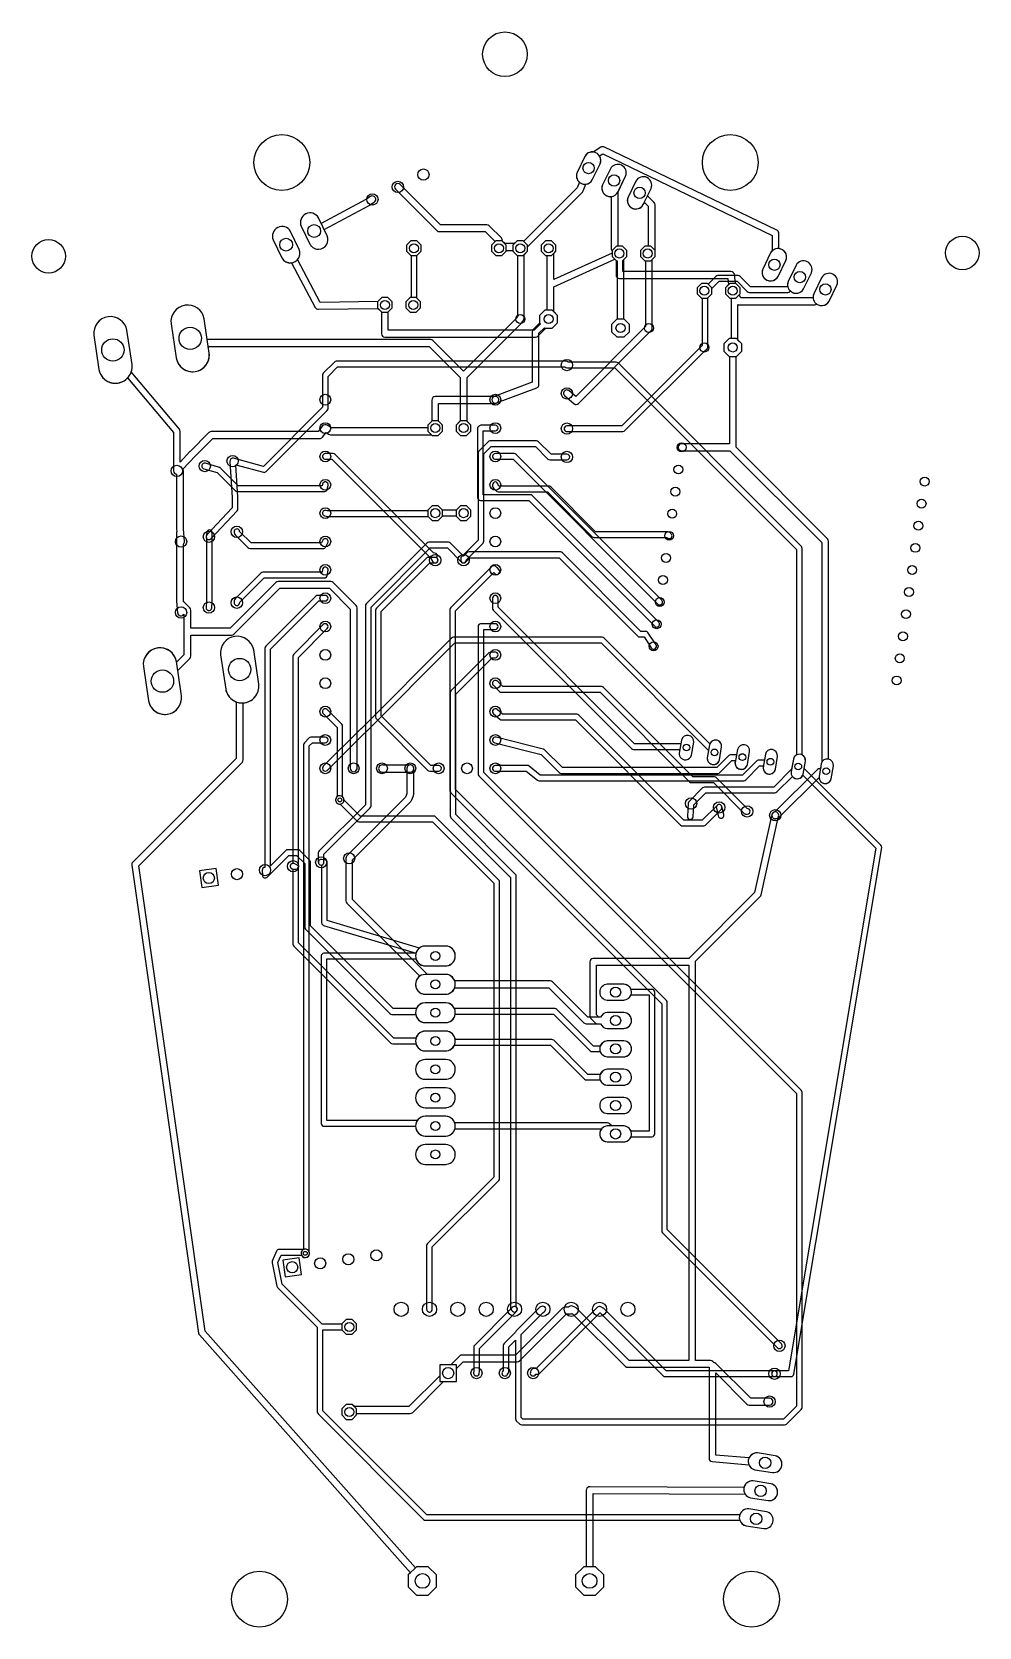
# Model space of a CAD drawing. Header units: millimetres. Extents: x -42 to 42, y 11 to 154.
import ezdxf

# ---------------------------------------------------------------- set-up
doc = ezdxf.new("R2010")
doc.units = ezdxf.units.MM

msp = doc.modelspace()

# ---------------------------------------------------------------- linework, layer by layer
at = {"layer": '16_copper'}
for points in [[(7.13, 140.35, 0.250488), (7.73, 140.75), (8.43, 142.19, 0.952079), (7.06, 142.85), (6.36, 141.41), (6.34, 141.34), (6.32, 141.27), (6.31, 141.2), (6.3, 141.12), (6.3, 141.05), (6.31, 140.97), (6.33, 140.9), (6.36, 140.83), (6.39, 140.76), (6.43, 140.7), (6.47, 140.64), (6.52, 140.58), (6.57, 140.53), (6.63, 140.48), (6.7, 140.45), (6.77, 140.41), (6.84, 140.39), (6.91, 140.37), (6.98, 140.36), (7.06, 140.35)], [(9.42, 139.24, 0.250488), (10.02, 139.64), (10.72, 141.08, 0.952079), (9.35, 141.74), (8.65, 140.3), (8.62, 140.23), (8.6, 140.16), (8.59, 140.09), (8.59, 140.01), (8.59, 139.94), (8.6, 139.86), (8.62, 139.79), (8.64, 139.72), (8.67, 139.65), (8.71, 139.59), (8.75, 139.53), (8.8, 139.47), (8.86, 139.42), (8.92, 139.37), (8.98, 139.34), (9.05, 139.3), (9.12, 139.28), (9.19, 139.26), (9.27, 139.25), (9.34, 139.24)], [(11.7, 138.14, 0.250488), (12.3, 138.53), (13, 139.97, 0.952079), (11.63, 140.63), (10.93, 139.19), (10.91, 139.12), (10.89, 139.05), (10.88, 138.98), (10.87, 138.9), (10.87, 138.83), (10.88, 138.75), (10.9, 138.68), (10.93, 138.61), (10.96, 138.54), (11, 138.48), (11.04, 138.42), (11.09, 138.36), (11.14, 138.31), (11.2, 138.27), (11.27, 138.23), (11.33, 138.19), (11.41, 138.17), (11.48, 138.15), (11.55, 138.14), (11.63, 138.13)], [(-16.77, 134.53, 0.520567), (-16.04, 135.73), (-16.82, 137.34, 0.957292), (-18.36, 136.59), (-17.58, 134.98), (-17.54, 134.92), (-17.5, 134.85), (-17.45, 134.8), (-17.39, 134.75), (-17.33, 134.7), (-17.27, 134.66), (-17.21, 134.62), (-17.14, 134.59), (-17.07, 134.57), (-17, 134.55), (-16.92, 134.54), (-16.85, 134.53)], [(-19.29, 133.31, 0.520567), (-18.55, 134.51), (-19.33, 136.12, 0.957292), (-20.87, 135.37), (-20.09, 133.76), (-20.05, 133.69), (-20.01, 133.63), (-19.96, 133.58), (-19.91, 133.53), (-19.85, 133.48), (-19.79, 133.44), (-19.72, 133.4), (-19.65, 133.37), (-19.58, 133.34), (-19.51, 133.33), (-19.44, 133.31), (-19.36, 133.31)], [(20.98, 130.54), (20.98, 131.08), (20.59, 131.47), (20.55, 131.47), (20.47, 132.26, 0.382162), (20.16, 132.53), (10.46, 132.53), (10.46, 133.52), (10.82, 133.88), (10.82, 134.42), (10.43, 134.81), (9.89, 134.81), (9.5, 134.42), (9.5, 133.88), (9.86, 133.52), (9.86, 132.22, 0.414214), (10.16, 131.92), (19.89, 131.92), (19.95, 131.37), (19.66, 131.08), (19.66, 130.54), (20.05, 130.15), (20.59, 130.15)], [(23.78, 131.7, 0.250488), (24.38, 132.09), (25.08, 133.53, 0.952079), (23.71, 134.2), (23.01, 132.76), (22.99, 132.69), (22.97, 132.62), (22.95, 132.54), (22.95, 132.47), (22.95, 132.39), (22.96, 132.32), (22.98, 132.25), (23.01, 132.17), (23.04, 132.11), (23.07, 132.04), (23.12, 131.98), (23.17, 131.93), (23.22, 131.87), (23.28, 131.83), (23.35, 131.79), (23.41, 131.76), (23.48, 131.73), (23.56, 131.71), (23.63, 131.7), (23.7, 131.7)], [(26.06, 130.59, 0.250488), (26.67, 130.98), (27.37, 132.42, 0.952079), (25.99, 133.09), (25.3, 131.65), (25.27, 131.58), (25.25, 131.51), (25.24, 131.43), (25.23, 131.36), (25.24, 131.28), (25.25, 131.21), (25.27, 131.14), (25.29, 131.06), (25.32, 131), (25.36, 130.93), (25.4, 130.87), (25.45, 130.82), (25.51, 130.76), (25.57, 130.72), (25.63, 130.68), (25.7, 130.65), (25.77, 130.62), (25.84, 130.6), (25.92, 130.59), (25.99, 130.59)], [(28.35, 129.48, 0.250488), (28.95, 129.87), (29.65, 131.31, 0.952079), (28.28, 131.98), (27.58, 130.54), (27.55, 130.47), (27.54, 130.4), (27.52, 130.32), (27.52, 130.25), (27.52, 130.17), (27.53, 130.1), (27.55, 130.03), (27.57, 129.96), (27.61, 129.89), (27.64, 129.82), (27.69, 129.76), (27.74, 129.71), (27.79, 129.66), (27.85, 129.61), (27.92, 129.57), (27.98, 129.54), (28.05, 129.51), (28.13, 129.49), (28.2, 129.48), (28.27, 129.48)], [(2.65, 126.66, 0.188703), (2.86, 126.75), (3.58, 127.47), (4.14, 127.47), (4.61, 127.94), (4.61, 128.6), (4.14, 129.07), (3.48, 129.07), (3.01, 128.6), (3.01, 127.94), (3.1, 127.85), (2.52, 127.27), (-10.56, 127.27), (-10.56, 128.91), (-10.2, 129.27), (-10.2, 129.81), (-10.59, 130.2), (-11.13, 130.2), (-11.52, 129.81), (-11.52, 129.27), (-11.16, 128.91), (-11.16, 126.96, 0.414214), (-10.86, 126.66), (2.64, 126.66)], [(-28.03, 123.56, 0.435284), (-26.6, 125.23), (-27.06, 128.31, 0.964922), (-30.03, 127.86), (-29.57, 124.79), (-29.54, 124.68), (-29.51, 124.58), (-29.47, 124.48), (-29.43, 124.38), (-29.38, 124.29), (-29.32, 124.2), (-29.25, 124.12), (-29.18, 124.03), (-29.11, 123.96), (-29.03, 123.89), (-28.94, 123.83), (-28.85, 123.77), (-28.75, 123.72), (-28.66, 123.67), (-28.56, 123.64), (-28.45, 123.61), (-28.35, 123.58), (-28.24, 123.57), (-28.14, 123.56)], [(-34.95, 122.53, 0.435284), (-33.52, 124.2), (-33.98, 127.27, 0.964922), (-36.95, 126.83), (-36.49, 123.75), (-36.47, 123.65), (-36.44, 123.55), (-36.4, 123.45), (-36.35, 123.35), (-36.3, 123.26), (-36.24, 123.17), (-36.18, 123.08), (-36.11, 123), (-36.03, 122.92), (-35.95, 122.85), (-35.86, 122.79), (-35.77, 122.73), (-35.68, 122.68), (-35.58, 122.64), (-35.48, 122.6), (-35.38, 122.57), (-35.27, 122.55), (-35.17, 122.54), (-35.06, 122.53)], [(-15.23, 124.5, 0.179039), (-15.39, 124.42), (-16.38, 123.43, 0.198912), (-16.45, 123.25), (-16.45, 120.38), (-21.75, 115.08), (-24.44, 115.8, 0.514712), (-24.76, 115.53), (-24.54, 112.3), (-24.54, 111.37), (-26.82, 108.95, 1), (-26.45, 108.6), (-24.1, 111.09, 0.191492), (-24.03, 111.27), (-24.03, 112.31, 0.017397), (-24.03, 112.33), (-24.23, 115.21), (-21.74, 114.55, 0.267738), (-21.5, 114.62), (-16.02, 120.09, 0.198912), (-15.95, 120.27), (-15.95, 123.14), (-15.1, 123.99), (5.27, 123.99, 0.212547), (5.46, 123.91), (9.75, 123.91), (26.03, 107.63), (26.03, 89.23, 0.221055), (25.75, 88.86), (25.55, 87.71, 0.856123), (26.61, 87.42), (33.14, 80.88), (25.33, 34.05), (24.06, 34.05, 0.922843), (24.02, 33.55), (24.06, 33.54), (25.55, 33.54, 0.366592), (25.8, 33.76), (33.67, 80.93, 0.242249), (33.6, 81.15), (26.73, 88.02), (26.84, 88.68, 0.311261), (26.54, 89.23), (26.54, 107.73, 0.198912), (26.47, 107.91), (10.04, 124.34, 0.198912), (9.86, 124.41), (5.57, 124.41), (5.56, 124.42, 0.198912), (5.38, 124.5), (-15.21, 124.5)], [(-5.69, 118.24), (-5.69, 118.78), (-6.05, 119.14), (-6.05, 120.72), (-0.97, 120.72, 0.554965), (-0.68, 121.17), (-0.7, 121.21, 0.294554), (-0.99, 121.35), (-1.04, 121.34, 0.038205), (-1.08, 121.33), (-6.35, 121.33, 0.414214), (-6.65, 121.02), (-6.65, 119.14), (-7.01, 118.78), (-7.01, 118.24), (-6.62, 117.85), (-6.08, 117.85)], [(-1.45, 117.37, 0.179039), (-1.61, 117.29), (-2.42, 116.48, 0.198912), (-2.5, 116.3), (-2.5, 108.48), (-3.99, 106.99, 0.198912), (-4.06, 106.81), (-4.06, 106.68, 0.922843), (-3.56, 106.64), (-3.56, 106.68), (-3.56, 106.7), (-2.06, 108.2, 0.198912), (-1.99, 108.38), (-1.99, 116.2), (-1.33, 116.86), (2.63, 116.86), (3.75, 115.74, 0.198912), (3.92, 115.67), (5.46, 115.67, 1), (5.46, 116.17), (4.03, 116.17), (2.91, 117.29, 0.198912), (2.73, 117.37), (-1.43, 117.37)], [(-6.33, 106.43, 0.56043), (-6.14, 106.82), (-6.18, 106.89), (-6.18, 107.07, 0.479168), (-6.49, 107.32), (-15.32, 116.15, 0.198912), (-15.5, 116.22), (-16.2, 116.22, 0.922843), (-16.24, 115.72), (-16.2, 115.72), (-15.61, 115.72), (-6.78, 106.89, 0.058468), (-6.73, 106.85), (-6.72, 106.84, 0.16505), (-6.65, 106.68), (-6.56, 106.54), (-6.54, 106.51), (-6.51, 106.48), (-6.48, 106.46), (-6.44, 106.44), (-6.41, 106.43), (-6.37, 106.43)], [(13.82, 102.67, 0.613165), (13.96, 103.1), (0.91, 116.15, 0.198912), (0.73, 116.22), (-0.96, 116.22, 0.922843), (-1, 115.72), (-0.96, 115.72), (0.63, 115.72), (13.6, 102.74), (13.63, 102.72), (13.67, 102.69), (13.7, 102.68), (13.74, 102.67), (13.78, 102.67)], [(-18.83, 79, 0.393851), (-18.6, 79.26), (-18.6, 97.97), (-16.02, 100.55, 1), (-16.38, 100.91), (-19.03, 98.26, 0.198912), (-19.11, 98.08), (-19.11, 79.51, 0.961234), (-19.09, 79.01), (-18.86, 79), (-18.85, 79), (-18.85, 79)], [(-6.22, 14.71), (-6.22, 15.77), (-6.97, 16.51), (-8.02, 16.51), (-8.12, 16.41), (-26.97, 37.61), (-32.92, 79.3), (-23.66, 88.56, 0.198912), (-23.57, 88.78), (-23.57, 93.89, 0.431081), (-22.16, 95.56), (-22.62, 98.63, 0.964922), (-25.59, 98.19), (-25.13, 95.12, 0.26284), (-24.18, 93.99), (-24.18, 88.9), (-33.46, 79.62, 0.236058), (-33.55, 79.36), (-27.56, 37.43, 0.147246), (-27.49, 37.27), (-8.55, 15.97), (-8.76, 15.77), (-8.76, 14.71), (-8.02, 13.97), (-6.97, 13.97)], [(-30.52, 92.86, 0.435284), (-29.09, 94.53), (-29.55, 97.6, 0.964922), (-32.51, 97.16), (-32.05, 94.08), (-32.03, 93.98), (-32, 93.88), (-31.96, 93.78), (-31.92, 93.68), (-31.87, 93.59), (-31.81, 93.5), (-31.74, 93.41), (-31.67, 93.33), (-31.6, 93.25), (-31.51, 93.18), (-31.43, 93.12), (-31.34, 93.06), (-31.24, 93.01), (-31.15, 92.97), (-31.05, 92.93), (-30.94, 92.9), (-30.84, 92.88), (-30.73, 92.87), (-30.62, 92.86)], [(-4.72, 99.77, 0.179039), (-4.88, 99.7), (-12.99, 91.58, 0.066362), (-13.05, 91.54), (-16.38, 88.21, 1), (-16.02, 87.85), (-12.72, 91.15, 0.068746), (-12.67, 91.19), (-4.59, 99.26), (8.52, 99.26), (18.15, 89.63), (18.04, 88.98, 0.945419), (19.13, 88.79), (19.32, 89.95, 0.85869), (18.27, 90.23), (8.8, 99.7, 0.198912), (8.62, 99.77), (-4.7, 99.77)], [(-1.38, 98.44, 0.179039), (-1.54, 98.37), (-4.94, 94.97, 0.198912), (-5.01, 94.79), (-5.01, 83.77, 0.198912), (-4.94, 83.59), (0.41, 78.25), (0.41, 39.67, 0.198912), (0.48, 39.49), (0.58, 39.39, 1), (0.94, 39.75), (0.91, 39.77), (0.91, 78.35, 0.198912), (0.84, 78.53), (-4.51, 83.88), (-4.51, 94.68), (-1.25, 97.94), (-0.96, 97.94, 1), (-0.96, 98.44), (-1.36, 98.44)], [(21.65, 83.92, 0.91416), (21.62, 84.43), (18.86, 87.18, 0.198912), (18.68, 87.26), (16.73, 87.26), (8.72, 95.28, 0.198912), (8.54, 95.35), (-0.3, 95.35), (-0.78, 95.83, 1), (-1.14, 95.47), (-0.59, 94.92, 0.198912), (-0.41, 94.84), (8.43, 94.84), (16.45, 86.83, 0.198912), (16.63, 86.75), (18.58, 86.75), (21.34, 83.99, 0.158205), (21.47, 83.92), (21.51, 83.92), (21.51, 83.92), (21.51, 83.92), (21.61, 83.92)], [(17.72, 82.87, 0.179039), (17.88, 82.95), (19.28, 84.35, 1), (18.92, 84.71), (17.59, 83.38), (15.94, 83.38), (6.52, 92.8, 0.198912), (6.34, 92.88), (-0.31, 92.88), (-0.79, 93.3, 1), (-1.13, 92.92), (-0.57, 92.43, 0.181668), (-0.4, 92.37), (6.23, 92.37), (15.65, 82.95, 0.198912), (15.83, 82.87), (17.7, 82.87)], [(-17.49, 90.82, 0.179039), (-17.65, 90.75), (-18.08, 90.32, 0.198912), (-18.15, 90.14), (-18.15, 44.98, 0.148688), (-18.25, 44.86), (-18.28, 44.83, 1), (-17.71, 44.33), (-17.68, 44.37, 0.198912), (-17.62, 44.65), (-17.64, 44.7, 0.073441), (-17.64, 44.78), (-17.64, 90.04), (-17.36, 90.32), (-16.2, 90.32, 1), (-16.2, 90.82), (-17.47, 90.82)], [(16.15, 88.79, 0.318729), (16.62, 89.22), (16.82, 90.37, 0.945419), (15.73, 90.56), (15.53, 89.4), (15.53, 89.34), (15.53, 89.28), (15.54, 89.22), (15.56, 89.16), (15.58, 89.1), (15.61, 89.05), (15.65, 89), (15.69, 88.95), (15.74, 88.91), (15.79, 88.87), (15.84, 88.84), (15.9, 88.82), (15.96, 88.8), (16.02, 88.79), (16.08, 88.79)], [(21.16, 87.94, 0.318729), (21.63, 88.37), (21.83, 89.53, 0.945419), (20.74, 89.71), (20.54, 88.56), (20.54, 88.49), (20.54, 88.43), (20.55, 88.37), (20.57, 88.31), (20.59, 88.25), (20.62, 88.2), (20.66, 88.15), (20.7, 88.1), (20.75, 88.06), (20.8, 88.02), (20.85, 87.99), (20.91, 87.97), (20.97, 87.95), (21.03, 87.94), (21.09, 87.94)], [(23.66, 87.52, 0.318729), (24.14, 87.95), (24.33, 89.1, 0.945419), (23.24, 89.29), (23.05, 88.13), (23.04, 88.07), (23.05, 88.01), (23.06, 87.95), (23.07, 87.89), (23.1, 87.83), (23.13, 87.78), (23.16, 87.72), (23.2, 87.68), (23.25, 87.64), (23.3, 87.6), (23.36, 87.57), (23.41, 87.55), (23.47, 87.53), (23.54, 87.52), (23.6, 87.52)], [(28.67, 86.67, 0.318729), (29.15, 87.1), (29.34, 88.25, 0.945419), (28.25, 88.44), (28.05, 87.29), (28.05, 87.22), (28.05, 87.16), (28.07, 87.1), (28.08, 87.04), (28.11, 86.98), (28.14, 86.93), (28.17, 86.88), (28.21, 86.83), (28.26, 86.79), (28.31, 86.75), (28.37, 86.72), (28.42, 86.7), (28.48, 86.68), (28.54, 86.67), (28.61, 86.67)], [(-8.57, 87.69, 0.636448), (-8.35, 88.23), (-8.38, 88.26, 0.305691), (-8.71, 88.3), (-10.99, 88.3, 0.056498), (-11.06, 88.33), (-11.1, 88.33, 0.645082), (-11.36, 87.84), (-11.33, 87.81, 0.247423), (-11.06, 87.69), (-8.59, 87.69)], [(-6.82, 39.32, 0.369468), (-6.61, 39.57), (-6.61, 45.17), (-0.65, 51.12, 0.198912), (-0.58, 51.3), (-0.58, 77.84, 0.198912), (-0.65, 78.02), (-6.31, 83.68, 0.198912), (-6.49, 83.75), (-13.09, 83.75), (-14.52, 85.18, 0.992387), (-15.28, 85.22), (-15.28, 85.18, 0.409744), (-14.88, 84.82), (-13.38, 83.32, 0.198912), (-13.2, 83.25), (-6.6, 83.25), (-1.09, 77.74), (-1.09, 51.41), (-7.04, 45.45, 0.198912), (-7.12, 45.27), (-7.12, 39.57), (-7.11, 39.53), (-7.11, 39.49), (-7.09, 39.46), (-7.07, 39.42), (-7.04, 39.39), (-7.01, 39.37), (-6.98, 39.34), (-6.94, 39.33), (-6.9, 39.32), (-6.86, 39.32)], [(18.19, 26.23, 0.389029), (18.46, 25.93), (21.76, 25.64, 0.245251), (22.31, 25.19), (23.89, 24.94, 0.95208), (24.12, 26.45), (22.55, 26.7, 0.32479), (21.77, 26.25), (18.8, 26.51), (18.8, 33.87), (21.58, 31.08, 0.198912), (21.8, 30.99), (23.62, 30.99, 1), (23.62, 31.6), (21.93, 31.6), (18.81, 34.72, 0.164349), (18.63, 34.81), (18.62, 34.81), (18.62, 34.81), (18.54, 34.89, 0.198912), (18.33, 34.98), (16.98, 34.98), (16.98, 70.75), (22.78, 76.55, 0.142637), (22.86, 76.7), (24.43, 83.75, 1), (23.83, 83.89), (22.28, 76.92), (16.46, 71.09, 0.071736), (16.41, 71.02), (16.4, 71.01, 0.007224), (16.4, 71), (7.81, 71, 0.414214), (7.51, 70.69), (7.51, 65.82, 0.198912), (7.6, 65.61), (7.98, 65.22, 0.198912), (8.19, 65.14), (8.47, 65.14, 0.276586), (9.07, 64.73), (10.57, 64.73, 0.952081), (10.57, 66.15), (9.07, 66.15, 0.276586), (8.47, 65.74), (8.32, 65.74), (8.12, 65.95), (8.12, 70.39), (16.37, 70.39), (16.37, 34.98), (11.02, 34.98), (6.32, 39.67, 0.099167), (6.22, 39.74), (5.95, 39.85, 0.330196), (5.6, 39.76), (5.28, 39.76, 0.198912), (5.07, 39.67), (0.86, 35.47), (-3.96, 35.47, 0.198912), (-4.18, 35.38), (-4.96, 34.6), (-5.95, 34.6), (-5.95, 33.09), (-4.44, 33.09), (-4.44, 34.26), (-3.84, 34.86), (0.99, 34.86, 0.198912), (1.21, 34.95), (5.41, 39.15), (5.78, 39.15, 0.13812), (5.94, 39.2), (10.68, 34.46, 0.198912), (10.9, 34.37), (18.19, 34.37)], [(-16.32, 71.47, 0.391601), (-16.56, 71.22), (-16.56, 56.22, 0.414214), (-16.3, 55.97), (-8.11, 55.97, 0.398424), (-7.26, 55.09), (-5.4, 55.09, 0.957291), (-5.4, 56.87), (-7.26, 56.87, 0.237264), (-7.96, 56.48), (-16.05, 56.48), (-16.05, 70.97), (-8.07, 70.97, 0.319645), (-7.26, 70.33), (-5.4, 70.33, 0.957291), (-5.4, 72.11), (-7.26, 72.11, 0.157728), (-7.77, 71.92), (-16.02, 74.39), (-16.02, 79.59, 0.391247), (-16.26, 79.84), (-16.55, 79.87, 1), (-16.59, 79.36), (-16.53, 79.36), (-16.53, 74.2, 0.331205), (-16.35, 73.96), (-8.07, 71.48), (-8.07, 71.47), (-16.3, 71.47)], [(-5.32, 67.8, 0.916331), (-5.4, 69.57), (-7.26, 69.57, 0.957291), (-7.26, 67.79), (-5.4, 67.79)], [(10.64, 54.58, 0.270972), (11.2, 55.03), (13.08, 55.03, 0.414214), (13.33, 55.28), (13.33, 67.98, 0.414214), (13.08, 68.23), (11.2, 68.23, 0.297501), (10.57, 68.69), (9.07, 68.69, 0.952081), (9.07, 67.27), (10.57, 67.27, 0.297501), (11.2, 67.73), (12.82, 67.73), (12.82, 55.53), (11.2, 55.53, 0.297501), (10.57, 55.99), (9.07, 55.99, 0.952081), (9.07, 54.57), (10.57, 54.57)], [(-5.32, 65.26, 0.916331), (-5.4, 67.03), (-7.26, 67.03, 0.957291), (-7.26, 65.25), (-5.4, 65.25)], [(-5.32, 62.72, 0.916331), (-5.4, 64.49), (-7.26, 64.49, 0.957291), (-7.26, 62.71), (-5.4, 62.71)], [(10.64, 62.2, 0.906348), (10.57, 63.61), (9.07, 63.61, 0.952081), (9.07, 62.19), (10.57, 62.19)], [(-5.32, 60.18, 0.916331), (-5.4, 61.95), (-7.26, 61.95, 0.957291), (-7.26, 60.17), (-5.4, 60.17)], [(10.64, 59.66, 0.906348), (10.57, 61.07), (9.07, 61.07, 0.952081), (9.07, 59.65), (10.57, 59.65)], [(-5.32, 57.64, 0.916331), (-5.4, 59.41), (-7.26, 59.41, 0.957291), (-7.26, 57.63), (-5.4, 57.63)], [(10.64, 57.12, 0.906348), (10.57, 58.53), (9.07, 58.53, 0.952081), (9.07, 57.11), (10.57, 57.11)], [(-5.32, 52.56, 0.916331), (-5.4, 54.33), (-7.26, 54.33, 0.957291), (-7.26, 52.55), (-5.4, 52.55)], [(8.76, 14.71), (8.76, 15.77), (8.02, 16.51), (7.8, 16.51), (7.8, 23.06), (21.43, 23.01, 0.198235), (21.91, 22.69), (23.49, 22.43, 0.95208), (23.73, 23.94), (22.15, 24.19, 0.372355), (21.33, 23.62), (7.53, 23.67, 0.361315), (7.2, 23.43), (7.2, 23.42, 0.069373), (7.19, 23.33), (7.19, 16.51), (6.97, 16.51), (6.22, 15.77), (6.22, 14.71), (6.97, 13.97), (8.02, 13.97)], [(23.24, 19.92, 0.862605), (23.33, 21.43), (21.75, 21.68, 0.95208), (21.51, 20.18), (23.09, 19.93), (23.17, 19.92)]]:
    msp.add_lwpolyline(points, format="xyb", close=True, dxfattribs=at)
for points in [[(-7.6, 134.35), (-7.6, 134.89), (-7.99, 135.28), (-8.53, 135.28), (-8.92, 134.89), (-8.92, 134.35), (-8.53, 133.96), (-7.99, 133.96)], [(0.02, 134.35), (0.02, 134.89), (-0.37, 135.28), (-0.91, 135.28), (-1.3, 134.89), (-1.3, 134.35), (-0.91, 133.96), (-0.37, 133.96)], [(1.93, 134.35), (1.93, 134.89), (1.54, 135.28), (1, 135.28), (0.61, 134.89), (0.61, 134.35), (1, 133.96), (1.54, 133.96)], [(4.47, 134.35), (4.47, 134.89), (4.08, 135.28), (3.54, 135.28), (3.15, 134.89), (3.15, 134.35), (3.54, 133.96), (4.08, 133.96)], [(13.36, 133.88), (13.36, 134.42), (12.97, 134.81), (12.43, 134.81), (12.04, 134.42), (12.04, 133.88), (12.43, 133.49), (12.97, 133.49)], [(18.44, 130.54), (18.44, 131.08), (18.05, 131.47), (17.51, 131.47), (17.12, 131.08), (17.12, 130.54), (17.51, 130.15), (18.05, 130.15)], [(-7.66, 129.27), (-7.66, 129.81), (-8.05, 130.2), (-8.59, 130.2), (-8.98, 129.81), (-8.98, 129.27), (-8.59, 128.88), (-8.05, 128.88)], [(11.06, 127.14), (11.06, 127.8), (10.59, 128.27), (9.93, 128.27), (9.46, 127.8), (9.46, 127.14), (9.93, 126.67), (10.59, 126.67)], [(21.12, 125.4), (21.12, 126.06), (20.65, 126.53), (19.99, 126.53), (19.52, 126.06), (19.52, 125.4), (19.99, 124.93), (20.65, 124.93)], [(-3.15, 118.24), (-3.15, 118.78), (-3.54, 119.17), (-4.08, 119.17), (-4.47, 118.78), (-4.47, 118.24), (-4.08, 117.85), (-3.54, 117.85)], [(-5.69, 110.62), (-5.69, 111.16), (-6.08, 111.55), (-6.62, 111.55), (-7.01, 111.16), (-7.01, 110.62), (-6.62, 110.23), (-6.08, 110.23)], [(-3.15, 110.62), (-3.15, 111.16), (-3.54, 111.55), (-4.08, 111.55), (-4.47, 111.16), (-4.47, 110.62), (-4.08, 110.23), (-3.54, 110.23)], [(-25.78, 77.56), (-25.99, 79.05), (-27.49, 78.84), (-27.28, 77.35)], [(-18.32, 42.7), (-18.53, 44.19), (-20.02, 43.98), (-19.81, 42.49)], [(-13.39, 37.72), (-13.39, 38.26), (-13.78, 38.65), (-14.32, 38.65), (-14.71, 38.26), (-14.71, 37.72), (-14.32, 37.33), (-13.78, 37.33)], [(-13.39, 30.1), (-13.39, 30.64), (-13.78, 31.03), (-14.32, 31.03), (-14.71, 30.64), (-14.71, 30.1), (-14.32, 29.71), (-13.78, 29.71)]]:
    msp.add_lwpolyline(points, close=True, dxfattribs=at)
at = {"layer": '1_copper'}
for points in [[(-3.15, 118.24), (-3.15, 118.78), (-3.49, 119.13), (-3.49, 123.04), (1.37, 127.9, 0.035489), (1.4, 127.93), (1.51, 128.09, 0.091556), (1.56, 128.19), (1.61, 128.36, 0.069687), (1.63, 128.45), (1.63, 134.04), (1.93, 134.35), (1.93, 134.74), (6.84, 139.64, 0.101927), (6.91, 139.75), (7.15, 140.36, 0.243751), (7.73, 140.75), (8.43, 142.19, 0.244786), (8.38, 142.89), (8.66, 143.07), (23.84, 135.77), (23.84, 134.37, 0.071954), (23.71, 134.2), (23.01, 132.76, 0.952079), (24.38, 132.09), (25.08, 133.53, 0.507723), (24.45, 134.59), (24.45, 135.96, 0.288235), (24.28, 136.23), (8.77, 143.69, 0.257884), (8.48, 143.67), (7.8, 143.24, 0.298154), (7.06, 142.85), (6.36, 141.41, 0.326294), (6.57, 140.54), (6.36, 140.03), (1.58, 135.25), (1.54, 135.28), (1, 135.28), (0.74, 135.03), (-0.11, 135.03), (-0.34, 135.25, 0.259023), (-0.42, 135.54), (-1.52, 136.63, 0.198912), (-1.73, 136.72), (-5.87, 136.72), (-9.48, 140.33, 1), (-9.91, 139.9), (-6.21, 136.2, 0.198912), (-6, 136.11), (-1.86, 136.11), (-0.97, 135.22), (-1.3, 134.89), (-1.3, 134.35), (-0.91, 133.96), (-0.37, 133.96), (0.02, 134.35), (0.02, 134.42), (0.61, 134.42), (0.61, 134.35), (1, 133.96), (1.02, 133.96), (1.02, 128.49), (0.99, 128.41), (0.92, 128.32), (-3.8, 123.6), (-6.55, 126.35, 0.198912), (-6.77, 126.44), (-26.78, 126.44), (-27.06, 128.31, 0.964922), (-30.03, 127.86), (-29.57, 124.79, 0.964922), (-26.6, 125.23), (-26.69, 125.83), (-6.9, 125.83), (-4.1, 123.04), (-4.1, 119.15), (-4.47, 118.78), (-4.47, 118.24), (-4.08, 117.85), (-3.54, 117.85)], [(3.48, 129.07), (3.01, 128.6), (3.01, 127.94), (3.02, 127.93), (2.43, 127.34, 0.198912), (2.34, 127.13), (2.34, 122.61), (-1.07, 121.34, 1), (-0.85, 120.76), (2.75, 122.12, 0.312634), (2.95, 122.4), (2.95, 127), (3.45, 127.5), (3.48, 127.47), (4.14, 127.47), (4.61, 127.94), (4.61, 128.6), (4.27, 128.94), (4.27, 131.16), (9.75, 133.63), (9.89, 133.49), (9.96, 133.49), (9.96, 128.27), (9.93, 128.27), (9.46, 127.8), (9.46, 127.14), (9.93, 126.67), (10.59, 126.67), (11.06, 127.14), (11.06, 127.8), (10.59, 128.27), (10.56, 128.27), (10.56, 133.62), (10.82, 133.88), (10.82, 134.42), (10.43, 134.81), (10.04, 134.81), (10.04, 139.68), (10.72, 141.08, 0.952079), (9.35, 141.74), (8.65, 140.3, 0.571145), (9.43, 139.25), (9.43, 134.58, 0.178194), (9.5, 134.38), (9.5, 134.19), (4.27, 131.83), (4.27, 134.14), (4.47, 134.35), (4.47, 134.89), (4.08, 135.28), (3.54, 135.28), (3.15, 134.89), (3.15, 134.35), (3.54, 133.96), (3.66, 133.96), (3.66, 129.07)], [(6.28, 120.63, 0.187736), (6.48, 120.72), (13.02, 127.25, 0.198912), (13.1, 127.47), (13.1, 133.62), (13.36, 133.88), (13.36, 134.42, 0.053818), (13.35, 134.49), (13.35, 138.52, 0.200744), (13.26, 138.74), (12.68, 139.31), (13, 139.97, 0.952079), (11.63, 140.63), (10.93, 139.19, 0.952079), (12.3, 138.53), (12.4, 138.73), (12.74, 138.39), (12.74, 134.81), (12.43, 134.81), (12.04, 134.42), (12.04, 133.88), (12.43, 133.49), (12.5, 133.49), (12.5, 127.6), (6.25, 121.35), (5.66, 121.85, 1), (5.26, 121.39), (6.06, 120.7), (6.07, 120.69), (6.08, 120.69), (6.09, 120.68), (6.1, 120.67), (6.11, 120.67), (6.12, 120.66), (6.13, 120.66), (6.14, 120.65), (6.15, 120.65), (6.16, 120.65), (6.17, 120.64), (6.18, 120.64), (6.19, 120.64), (6.2, 120.63), (6.21, 120.63), (6.22, 120.63), (6.23, 120.63), (6.24, 120.63), (6.25, 120.63), (6.26, 120.63)], [(-16.77, 134.53, 0.520567), (-16.04, 135.73), (-16.31, 136.29), (-12.27, 138.45, 0.024549), (-12.24, 138.47), (-11.81, 138.75, 0.978498), (-12.14, 139.26), (-12.15, 139.26), (-12.57, 138.98), (-16.57, 136.84), (-16.82, 137.34, 0.957292), (-18.36, 136.59), (-17.58, 134.98), (-17.54, 134.92), (-17.5, 134.85), (-17.45, 134.8), (-17.39, 134.75), (-17.33, 134.7), (-17.27, 134.66), (-17.21, 134.62), (-17.14, 134.59), (-17.07, 134.57), (-17, 134.55), (-16.92, 134.54), (-16.85, 134.53)], [(-10.2, 129.27), (-10.2, 129.81), (-10.59, 130.2), (-11.13, 130.2), (-11.5, 129.84), (-16.65, 129.77), (-18.69, 133.6, 0.290235), (-18.55, 134.51), (-19.33, 136.12, 0.957292), (-20.87, 135.37), (-20.09, 133.76, 0.308724), (-19.23, 133.32), (-17.1, 129.32, 0.280043), (-16.82, 129.16), (-11.48, 129.23), (-11.13, 128.88), (-10.59, 128.88)], [(18.97, 132.17, 0.179039), (18.81, 132.09), (18.12, 131.41), (18.05, 131.47), (17.51, 131.47), (17.12, 131.08), (17.12, 130.54), (17.51, 130.15), (17.58, 130.15), (17.58, 125.91, 0.001931), (17.57, 125.91), (10.38, 118.71), (5.46, 118.71, 0.922843), (5.42, 118.21), (5.46, 118.21), (10.48, 118.21, 0.198912), (10.66, 118.28), (17.88, 125.5, 0.10237), (17.97, 125.56), (17.98, 125.57, 0.262109), (18.08, 125.81), (18.08, 130.18), (18.44, 130.54), (18.44, 131.01), (19.09, 131.66), (20.7, 131.66), (21.62, 130.74, 0.198912), (21.8, 130.67), (25.27, 130.67, 0.26113), (25.49, 130.78), (25.51, 130.76, 0.472964), (26.67, 130.98), (27.37, 132.42, 0.952079), (25.99, 133.09), (25.3, 131.65, 0.132541), (25.24, 131.26), (25.16, 131.17), (21.9, 131.17), (20.98, 132.09, 0.198912), (20.8, 132.17), (18.99, 132.17)], [(24.15, 83.52, 0.069374), (24.23, 83.53), (24.37, 83.58, 0.109593), (24.49, 83.66), (28.05, 87.22, 0.891997), (29.15, 87.1), (29.34, 88.25, 0.387304), (28.9, 88.86), (28.9, 108.39, 0.198912), (28.81, 108.6), (20.62, 116.79), (20.62, 124.93), (20.65, 124.93), (21.12, 125.4), (21.12, 126.06), (20.78, 126.4), (20.78, 129.57, 0.077641), (20.87, 129.56), (27.68, 129.56, 0.15269), (27.85, 129.61), (27.92, 129.57, 0.414214), (28.95, 129.87), (29.65, 131.31, 0.952079), (28.28, 131.98), (27.58, 130.54, 0.124844), (27.52, 130.17), (21.05, 130.17), (20.89, 130.44), (20.98, 130.54), (20.98, 131.08), (20.59, 131.47), (20.05, 131.47), (19.66, 131.08), (19.66, 130.54), (20.05, 130.15), (20.17, 130.15), (20.17, 126.53), (19.99, 126.53), (19.52, 126.06), (19.52, 125.4), (19.99, 124.93), (20.02, 124.93), (20.02, 117.09), (15.73, 117.09, 0.93523), (15.69, 116.48), (15.73, 116.48), (20.07, 116.48), (28.29, 108.26), (28.29, 88.56, 0.058885), (28.25, 88.44), (28.17, 87.97, 0.285779), (27.85, 87.88), (24.1, 84.13), (24.03, 84.11), (23.99, 84.09), (23.95, 84.07), (23.92, 84.04), (23.89, 84), (23.86, 83.97), (23.85, 83.93), (23.83, 83.89), (23.83, 83.84), (23.83, 83.8), (23.83, 83.76), (23.84, 83.71), (23.86, 83.67), (23.89, 83.64), (23.91, 83.6), (23.95, 83.58), (23.98, 83.55), (24.02, 83.53), (24.07, 83.52), (24.11, 83.52)], [(-29.54, 97.54, 0.985877), (-32.51, 97.16), (-32.05, 94.08, 0.964922), (-29.09, 94.53), (-29.43, 96.79), (-28.35, 97.86, 0.198912), (-28.26, 98.08), (-28.26, 99.97), (-24.61, 99.97, 0.198912), (-24.39, 100.06), (-20.29, 104.16), (-15.83, 104.16), (-13.96, 102.29), (-13.96, 88.03, 0.93523), (-13.36, 87.99), (-13.36, 88.03), (-13.36, 102.42, 0.198912), (-13.44, 102.63), (-15.49, 104.68, 0.198912), (-15.71, 104.77), (-20.42, 104.77, 0.198912), (-20.63, 104.68), (-24.74, 100.58), (-28.26, 100.58), (-28.26, 102.2, 0.198912), (-28.35, 102.41), (-28.84, 102.91, 0.049725), (-28.89, 102.95), (-28.9, 102.95, 0.062906), (-28.92, 103.04), (-28.92, 108.12, 0.2202), (-28.83, 108.36), (-28.92, 109.47), (-28.92, 114.67, 0.128733), (-28.96, 114.82), (-27.88, 115.99), (-26.29, 117.58), (-16.69, 117.58, 0.231443), (-16.45, 117.69), (-16.13, 118.1), (-15.92, 117.96, 0.148068), (-15.75, 117.91), (-6.68, 117.91), (-6.62, 117.85), (-6.08, 117.85), (-5.69, 118.24), (-5.69, 118.78), (-6.08, 119.17), (-6.62, 119.17), (-7.01, 118.78), (-7.01, 118.52), (-15.66, 118.52), (-16.03, 118.76, 0.392978), (-16.44, 118.7), (-16.84, 118.19), (-26.42, 118.19, 0.198912), (-26.63, 118.1), (-28.32, 116.41, 0.009995), (-28.33, 116.4), (-29.21, 115.45), (-29.21, 118.21, 0.176162), (-29.28, 118.41), (-33.59, 123.55, 0.109158), (-33.52, 124.2), (-33.98, 127.27, 0.964922), (-36.95, 126.83), (-36.49, 123.75, 0.61375), (-33.92, 123), (-29.81, 118.1), (-29.81, 114.67, 0.397456), (-29.53, 114.37), (-29.53, 109.46, 0.01996), (-29.53, 109.44), (-29.51, 109.23, 0.084014), (-29.53, 109.13), (-29.53, 103.02, 0.021669), (-29.53, 103), (-29.44, 101.96, 0.73868), (-28.87, 101.84), (-28.87, 98.21)], [(-2.26, 118.76, 0.138595), (-2.39, 118.72), (-2.42, 118.69, 0.293253), (-2.56, 118.44), (-2.56, 112.29, 0.414214), (-2.3, 112.03), (2.05, 112.03), (13.32, 100.76, 1), (13.68, 101.12), (2.34, 112.47, 0.198912), (2.16, 112.54), (-2.05, 112.54), (-2.05, 118.26), (-0.96, 118.26, 1), (-0.96, 118.76), (-2.24, 118.76)], [(-16.25, 112.84, 0.341384), (-16.02, 113.04), (-15.95, 113.38, 1), (-16.45, 113.48), (-16.48, 113.35), (-24, 113.35), (-25.58, 114.93, 0.126679), (-25.69, 114.99), (-26.94, 115.36, 1), (-27.08, 114.87), (-25.9, 114.52), (-24.28, 112.91, 0.198912), (-24.1, 112.84), (-16.27, 112.84)], [(14.66, 108.61, 0.613165), (14.8, 109.04), (14.7, 109.14, 0.198912), (14.52, 109.22), (8.02, 109.22), (4.01, 113.24, 0.199186), (3.83, 113.31), (-0.62, 113.31), (-0.71, 113.4), (-0.71, 113.43, 1), (-1.21, 113.43), (-1.21, 113.3, 0.198912), (-1.14, 113.12), (-0.9, 112.88, 0.198912), (-0.72, 112.8), (3.72, 112.8), (7.73, 108.78, 0.199186), (7.91, 108.71), (14.41, 108.71), (14.44, 108.68), (14.47, 108.66), (14.5, 108.64), (14.54, 108.62), (14.58, 108.61), (14.62, 108.61)], [(-5.69, 110.62), (-5.69, 110.66), (-4.47, 110.66), (-4.47, 110.62), (-4.08, 110.23), (-3.54, 110.23), (-3.15, 110.62), (-3.15, 111.16), (-3.54, 111.55), (-4.08, 111.55), (-4.46, 111.17), (-5.7, 111.17), (-6.08, 111.55), (-6.62, 111.55), (-7.01, 111.16), (-7.01, 111.11), (-16.02, 111.11), (-16.14, 111.14, 1), (-16.26, 110.64), (-16.11, 110.61, 0.061321), (-16.05, 110.6), (-6.99, 110.6), (-6.62, 110.23), (-6.08, 110.23)], [(-26.57, 102.18, 0.3255), (-26.38, 102.41), (-26.33, 103, 0.021147), (-26.33, 103.02), (-26.33, 109.13, 0.931453), (-26.83, 109.17), (-26.88, 108.81, 0.198006), (-26.84, 108.63), (-26.84, 103.03), (-26.88, 102.45), (-26.88, 102.41), (-26.88, 102.37), (-26.87, 102.33), (-26.85, 102.3), (-26.83, 102.27), (-26.8, 102.24), (-26.77, 102.21), (-26.73, 102.19), (-26.69, 102.18), (-26.65, 102.18), (-26.61, 102.18)], [(-16.39, 107.72, 0.283363), (-16.16, 107.86), (-15.97, 108.24, 1), (-16.43, 108.46), (-16.54, 108.23), (-22.84, 108.23), (-23.88, 109.26), (-23.89, 109.29), (-23.9, 109.33, 0.852718), (-24.38, 109.19), (-24.37, 109.15, 0.21738), (-24.28, 108.95), (-23.13, 107.8, 0.198912), (-22.95, 107.72), (-16.39, 107.72)], [(-3.35, 107.41, 0.179039), (-3.52, 107.33), (-3.81, 107.04), (-4.98, 108.21, 0.198912), (-5.16, 108.28), (-6.91, 108.28, 0.198912), (-7.09, 108.21), (-12.54, 102.76, 0.198912), (-12.61, 102.58), (-12.61, 84.77), (-16.75, 80.63, 0.198912), (-16.83, 80.45), (-16.83, 79.61, 0.922843), (-16.32, 79.57), (-16.32, 79.61), (-16.32, 80.34), (-12.18, 84.49, 0.198912), (-12.1, 84.67), (-12.1, 102.47), (-6.8, 107.77), (-5.26, 107.77), (-3.99, 106.5, 0.414214), (-3.63, 106.5), (-3.23, 106.9), (4.77, 106.9), (11.8, 99.87, 0.198912), (11.98, 99.8), (12.37, 99.8), (13.01, 98.82, 1), (13.44, 99.1), (12.72, 100.19, 0.251675), (12.5, 100.3), (12.08, 100.3), (5.05, 107.33, 0.198912), (4.87, 107.41), (-3.34, 107.41)], [(-21.81, 105.59, 0.179039), (-21.97, 105.51), (-24.28, 103.2, 0.156318), (-24.36, 103.06), (-24.38, 102.91, 1), (-23.88, 102.83), (-23.87, 102.9), (-21.69, 105.08), (-16.28, 105.08, 0.366631), (-16.03, 105.29), (-15.95, 105.77, 1), (-16.45, 105.85), (-16.49, 105.59), (-21.79, 105.59)], [(-6.97, 106.93, 0.179039), (-7.13, 106.86), (-11.62, 102.37, 0.198912), (-11.7, 102.19), (-11.7, 92.63, 0.198912), (-11.62, 92.45), (-7.02, 87.85, 0.198912), (-6.84, 87.78), (-6.04, 87.78, 1), (-6.04, 88.28), (-6.73, 88.28), (-11.19, 92.74), (-11.19, 102.08), (-6.84, 106.43), (-6.35, 106.43, 1), (-6.35, 106.93), (-6.95, 106.93)], [(24.54, 36.05, 0.613165), (24.68, 36.48), (14.45, 46.71), (14.45, 67.04, 0.198912), (14.38, 67.22), (-4.53, 86.13), (-4.53, 102.15), (-1.1, 105.58), (-1.01, 105.48, 0.979718), (-0.64, 105.84), (-0.77, 105.98, 0.072144), (-0.83, 106.03), (-0.92, 106.11, 0.414214), (-1.28, 106.11), (-4.96, 102.43, 0.198912), (-5.03, 102.25), (-5.03, 86.02, 0.198912), (-4.96, 85.84), (13.95, 66.94), (13.95, 46.6, 0.198912), (14.02, 46.42), (24.32, 36.12), (24.35, 36.09), (24.38, 36.07), (24.42, 36.06), (24.46, 36.05), (24.5, 36.05)], [(-19.59, 80.74, 0.179039), (-19.75, 80.66), (-21.1, 79.31), (-21.1, 98.69), (-16.77, 103.02), (-16.2, 103.02, 1), (-16.2, 103.52), (-16.87, 103.52, 0.198912), (-17.05, 103.45), (-21.53, 98.97, 0.198912), (-21.61, 98.79), (-21.61, 79.16, 0.427038), (-21.86, 78.9), (-21.84, 78.45, 0.651287), (-21.4, 78.29), (-19.46, 80.23), (-18.77, 80.23), (-18.05, 79.51), (-18.05, 73.81, 0.198912), (-17.98, 73.63), (-10.41, 66.06, 0.198912), (-10.23, 65.99), (-8.1, 65.99, 0.35302), (-7.26, 65.25), (-5.4, 65.25, 0.359342), (-4.56, 66.01), (4.25, 66.01), (7.54, 62.72, 0.198912), (7.72, 62.65), (8.44, 62.65, 0.297501), (9.07, 62.19), (10.57, 62.19, 0.952081), (10.57, 63.61), (9.07, 63.61, 0.297501), (8.44, 63.15), (7.83, 63.15), (4.54, 66.44, 0.198912), (4.36, 66.52), (-4.64, 66.52, 0.279076), (-5.4, 67.03), (-7.26, 67.03, 0.285659), (-8.03, 66.5), (-10.12, 66.5), (-17.54, 73.92), (-17.54, 79.61, 0.198912), (-17.62, 79.79), (-18.49, 80.66, 0.198912), (-18.67, 80.74), (-19.57, 80.74)], [(16.15, 88.79, 0.318729), (16.62, 89.22), (16.82, 90.37, 0.945419), (15.73, 90.56), (15.67, 90.23), (11.52, 90.23), (-0.71, 102.46), (-0.71, 103.27, 1), (-1.21, 103.27), (-1.21, 102.36, 0.198912), (-1.14, 102.18), (11.24, 89.8, 0.198912), (11.42, 89.73), (15.59, 89.73), (15.53, 89.4), (15.53, 89.34), (15.53, 89.28), (15.54, 89.22), (15.56, 89.16), (15.58, 89.1), (15.61, 89.05), (15.65, 89), (15.69, 88.95), (15.74, 88.91), (15.79, 88.87), (15.84, 88.84), (15.9, 88.82), (15.96, 88.8), (16.02, 88.79), (16.08, 88.79)], [(-2.28, 100.98, 0.391601), (-2.51, 100.73), (-2.51, 87.54, 0.198912), (-2.44, 87.36), (26.02, 58.91), (26.02, 30.88), (24.87, 29.73), (1.5, 29.73), (1.35, 29.88), (1.35, 37.31), (3.3, 39.26), (3.44, 39.36, 0.887232), (3.2, 39.83), (3.18, 39.82, 0.179039), (3.02, 39.75), (0.92, 37.65, 0.137121), (0.85, 37.53), (-0.18, 36.5, 0.198912), (-0.25, 36.32), (-0.25, 34.09), (-0.32, 33.99, 1), (0.1, 33.7), (0.21, 33.87, 0.153753), (0.25, 34.01), (0.25, 36.22), (0.84, 36.8), (0.84, 29.77, 0.198912), (0.92, 29.59), (1.22, 29.29, 0.198912), (1.4, 29.22), (24.97, 29.22, 0.198912), (25.15, 29.29), (26.46, 30.6, 0.198912), (26.53, 30.78), (26.53, 59.01, 0.198912), (26.46, 59.19), (-2, 87.65), (-2, 100.48), (-0.96, 100.48, 1), (-0.96, 100.98), (-2.26, 100.98)], [(-23.59, 93.89, 0.435284), (-22.16, 95.56), (-22.62, 98.63, 0.964922), (-25.59, 98.19), (-25.13, 95.12), (-25.11, 95.01), (-25.08, 94.91), (-25.04, 94.81), (-24.99, 94.71), (-24.94, 94.62), (-24.88, 94.53), (-24.82, 94.44), (-24.75, 94.36), (-24.67, 94.29), (-24.59, 94.22), (-24.51, 94.16), (-24.41, 94.1), (-24.32, 94.05), (-24.22, 94), (-24.12, 93.97), (-24.02, 93.94), (-23.91, 93.91), (-23.81, 93.9), (-23.7, 93.89)], [(-14.83, 84.83, 0.616556), (-14.65, 85.48), (-14.65, 91.81, 0.198912), (-14.72, 91.99), (-16.02, 93.29, 1), (-16.38, 92.93), (-15.15, 91.7), (-15.15, 85.48), (-15.18, 85.45), (-15.22, 85.41), (-15.24, 85.37), (-15.26, 85.32), (-15.27, 85.27), (-15.28, 85.22), (-15.28, 85.18), (-15.27, 85.13), (-15.26, 85.08), (-15.24, 85.03), (-15.22, 84.99), (-15.18, 84.95), (-15.15, 84.92), (-15.11, 84.88), (-15.07, 84.86), (-15.02, 84.84), (-14.97, 84.83), (-14.92, 84.82), (-14.88, 84.82)], [(20.12, 89.24, 0.179039), (19.96, 89.17), (18.88, 88.09), (5.06, 88.09), (3.45, 89.69, 0.135934), (3.34, 89.76), (-0.9, 90.82, 1), (-1.02, 90.32), (3.15, 89.28), (4.77, 87.65, 0.198912), (4.95, 87.58), (18.99, 87.58, 0.198912), (19.17, 87.65), (20.25, 88.73), (20.57, 88.73, 0.99216), (21.59, 88.25), (21.62, 88.31), (21.63, 88.37), (21.83, 89.53, 0.945419), (20.74, 89.71), (20.66, 89.24), (20.14, 89.24)], [(18.65, 88.37, 0.318729), (19.13, 88.79), (19.32, 89.95, 0.945419), (18.23, 90.13), (18.04, 88.98), (18.03, 88.92), (18.04, 88.86), (18.05, 88.79), (18.06, 88.73), (18.09, 88.68), (18.12, 88.62), (18.15, 88.57), (18.2, 88.53), (18.24, 88.48), (18.29, 88.45), (18.35, 88.42), (18.41, 88.39), (18.47, 88.38), (18.53, 88.37), (18.59, 88.36)], [(22.6, 88.75, 0.179039), (22.44, 88.67), (21.19, 87.43), (3.06, 87.43), (2.06, 88.23, 0.170303), (1.9, 88.28), (-0.96, 88.28, 0.922843), (-1, 87.78), (-0.96, 87.78), (1.81, 87.78), (2.81, 86.97, 0.170303), (2.97, 86.92), (21.3, 86.92, 0.198912), (21.48, 86.99), (22.72, 88.24), (23.06, 88.24, 0.98543), (24.12, 87.89), (24.14, 87.95), (24.33, 89.1, 0.945419), (23.24, 89.29), (23.15, 88.75), (22.62, 88.75)], [(17.78, 86.34, 0.179039), (17.62, 86.27), (16.4, 85.06, 0.18258), (16.33, 84.9), (16.26, 83.72, 1), (16.76, 83.69), (16.83, 84.77), (17.9, 85.84), (24.09, 85.84, 0.198912), (24.27, 85.91), (25.66, 87.31, 0.631664), (26.64, 87.52), (26.84, 88.68, 0.945419), (25.75, 88.86), (25.59, 87.95), (23.99, 86.35), (17.8, 86.35)], [(10.64, 64.74, 0.906348), (10.57, 66.15), (9.07, 66.15, 0.276586), (8.47, 65.74), (7.32, 65.74), (4.17, 68.9, 0.198912), (3.95, 68.98), (-4.61, 68.98, 0.303103), (-5.4, 69.57), (-7.04, 69.57), (-13.75, 76.28), (-13.75, 79.84), (-8.54, 85.06, 0.098489), (-8.47, 85.16), (-8.3, 85.58, 0.098493), (-8.28, 85.69), (-8.28, 88.03, 1), (-8.88, 88.03), (-8.88, 85.75), (-9.01, 85.44), (-14.27, 80.18, 0.198912), (-14.36, 79.97), (-14.36, 76.16, 0.198912), (-14.27, 75.94), (-7.74, 69.4, 0.712568), (-7.26, 67.79), (-5.4, 67.79, 0.303103), (-4.61, 68.38), (3.83, 68.38), (6.98, 65.22, 0.198912), (7.19, 65.14), (8.47, 65.14, 0.276586), (9.07, 64.73), (10.57, 64.73)], [(19.33, 83.57, 0.414728), (19.52, 83.88), (19.35, 84.59, 1), (18.85, 84.47), (19.02, 83.76), (19.04, 83.72), (19.05, 83.69), (19.08, 83.66), (19.1, 83.63), (19.14, 83.6), (19.17, 83.59), (19.21, 83.57), (19.25, 83.57), (19.29, 83.57)], [(10.64, 59.66, 0.906348), (10.57, 61.07), (9.07, 61.07, 0.297501), (8.44, 60.61), (7.33, 60.61), (4.27, 63.67, 0.198912), (4.09, 63.74), (-4.56, 63.74, 0.355961), (-5.4, 64.49), (-7.26, 64.49, 0.319645), (-8.07, 63.85), (-10.05, 63.85), (-18.6, 72.4), (-18.6, 79.15, 0.288848), (-18.74, 79.38), (-18.98, 79.49, 1), (-19.2, 79.03), (-19.11, 78.99), (-19.11, 72.29, 0.198912), (-19.03, 72.11), (-10.34, 63.42, 0.198912), (-10.16, 63.35), (-8.07, 63.35, 0.319645), (-7.26, 62.71), (-5.4, 62.71, 0.28259), (-4.63, 63.23), (3.99, 63.23), (7.04, 60.18, 0.198912), (7.22, 60.11), (8.44, 60.11, 0.297501), (9.07, 59.65), (10.57, 59.65)], [(-5.32, 70.34, 0.916331), (-5.4, 72.11), (-7.26, 72.11, 0.957291), (-7.26, 70.33), (-5.4, 70.33)], [(10.64, 67.28, 0.906348), (10.57, 68.69), (9.07, 68.69, 0.952081), (9.07, 67.27), (10.57, 67.27)], [(-5.32, 60.18, 0.916331), (-5.4, 61.95), (-7.26, 61.95, 0.957291), (-7.26, 60.17), (-5.4, 60.17)], [(-5.32, 57.64, 0.916331), (-5.4, 59.41), (-7.26, 59.41, 0.957291), (-7.26, 57.63), (-5.4, 57.63)], [(10.64, 57.12, 0.906348), (10.57, 58.53), (9.07, 58.53, 0.952081), (9.07, 57.11), (10.57, 57.11)], [(10.64, 54.58, 0.906348), (10.57, 55.99), (9.47, 55.99), (9.28, 56.18, 0.198912), (9.1, 56.26), (-4.6, 56.26, 0.311945), (-5.4, 56.87), (-7.26, 56.87, 0.957291), (-7.26, 55.09), (-5.4, 55.09, 0.327298), (-4.58, 55.75), (8.57, 55.75, 0.627922), (9.07, 54.57), (10.57, 54.57)], [(-5.32, 52.56, 0.916331), (-5.4, 54.33), (-7.26, 54.33, 0.957291), (-7.26, 52.55), (-5.4, 52.55)], [(23.24, 19.92, 0.862605), (23.33, 21.43), (21.75, 21.68, 0.348787), (20.95, 21.17), (-7.11, 21.17), (-16.42, 30.48), (-16.42, 37.74), (-14.71, 37.74), (-14.71, 37.72), (-14.32, 37.33), (-13.78, 37.33), (-13.39, 37.72), (-13.39, 38.26), (-13.78, 38.65), (-14.32, 38.65), (-14.71, 38.26), (-14.71, 38.24), (-16.48, 38.24), (-20.07, 41.83), (-20.45, 43.75), (-20.17, 44.42), (-18.34, 44.42, 0.955039), (-17.64, 44.7), (-17.66, 44.74, 0.303347), (-18.02, 44.96), (-18.07, 44.95, 0.056892), (-18.13, 44.93), (-20.34, 44.93, 0.303348), (-20.58, 44.77), (-20.95, 43.88, 0.148335), (-20.96, 43.73), (-20.55, 41.65, 0.148336), (-20.48, 41.52), (-16.92, 37.96, 0.056933), (-16.93, 37.91), (-16.93, 30.38, 0.198912), (-16.85, 30.2), (-7.4, 20.74, 0.198912), (-7.22, 20.67), (20.95, 20.67, 0.261057), (21.51, 20.18), (23.09, 19.93), (23.17, 19.92)], [(-2.63, 33.6, 0.369466), (-2.4, 33.83), (-2.39, 33.99, 0.01761), (-2.39, 34.01), (-2.39, 36.05), (0.84, 39.28, 0.019821), (0.85, 39.29), (0.95, 39.41, 1), (0.56, 39.74), (0.47, 39.63), (-2.82, 36.34, 0.198912), (-2.9, 36.16), (-2.9, 34.02), (-2.91, 33.87), (-2.91, 33.83), (-2.9, 33.79), (-2.89, 33.75), (-2.87, 33.71), (-2.84, 33.68), (-2.82, 33.65), (-2.78, 33.63), (-2.75, 33.61), (-2.71, 33.6), (-2.67, 33.6)], [(24.1, 33.55, 0.924472), (24.06, 34.05), (14.35, 34.05), (8.76, 39.64, 0.073503), (8.71, 39.68), (8.5, 39.79, 0.320093), (8.2, 39.76), (8.08, 39.65, 0.009542), (8.08, 39.64), (2.7, 34.26), (2.48, 34.26, 0.329604), (2.23, 34.08), (2.18, 33.92, 0.962537), (2.66, 33.76), (2.81, 33.76, 0.198912), (2.99, 33.83), (8.42, 39.26), (8.43, 39.25), (14.07, 33.62, 0.198912), (14.25, 33.54), (24.06, 33.54)], [(-13.39, 30.1), (-13.39, 30.24), (-8.59, 30.24, 0.198912), (-8.37, 30.33), (-5.6, 33.09), (-4.44, 33.09), (-4.44, 34.6), (-5.95, 34.6), (-5.95, 33.61), (-8.71, 30.85), (-13.59, 30.85), (-13.78, 31.03), (-14.32, 31.03), (-14.71, 30.64), (-14.71, 30.1), (-14.32, 29.71), (-13.78, 29.71)], [(24.04, 24.94, 0.862605), (24.12, 26.45), (22.55, 26.7, 0.95208), (22.31, 25.19), (23.89, 24.94), (23.96, 24.94)], [(23.64, 22.43, 0.862605), (23.73, 23.94), (22.15, 24.19, 0.95208), (21.91, 22.69), (23.49, 22.43), (23.56, 22.43)]]:
    msp.add_lwpolyline(points, format="xyb", close=True, dxfattribs=at)
for points in [[(-7.66, 129.27), (-7.66, 129.81), (-8.01, 130.16), (-8.01, 133.96), (-7.99, 133.96), (-7.6, 134.35), (-7.6, 134.89), (-7.99, 135.28), (-8.53, 135.28), (-8.92, 134.89), (-8.92, 134.35), (-8.53, 133.96), (-8.51, 133.96), (-8.51, 130.2), (-8.59, 130.2), (-8.98, 129.81), (-8.98, 129.27), (-8.59, 128.88), (-8.05, 128.88)], [(-25.78, 77.56), (-25.99, 79.05), (-27.49, 78.84), (-27.28, 77.35)], [(-18.32, 42.7), (-18.53, 44.19), (-20.02, 43.98), (-19.81, 42.49)], [(-6.22, 14.71), (-6.22, 15.77), (-6.97, 16.51), (-8.02, 16.51), (-8.76, 15.77), (-8.76, 14.71), (-8.02, 13.97), (-6.97, 13.97)], [(8.76, 14.71), (8.76, 15.77), (8.02, 16.51), (6.97, 16.51), (6.22, 15.77), (6.22, 14.71), (6.97, 13.97), (8.02, 13.97)]]:
    msp.add_lwpolyline(points, close=True, dxfattribs=at)
at = {"layer": 'drills_NPTH'}
for centre, radius in [((-0.1, 152), 2), ((-20.1, 142.3), 2.5), ((20.1, 142.3), 2.5), ((-41, 133.9), 1.5), ((40.9, 134.2), 1.5), ((-22.1, 13.6), 2.5), ((22, 13.6), 2.5)]:
    msp.add_circle(centre, radius, dxfattribs=at)
at = {"layer": 'drills_PTH'}
for centre, radius in [((-7.41, 141.22), 0.508), ((7.4, 141.8), 0.508), ((-9.7, 140.11), 0.508), ((9.68, 140.69), 0.508), ((11.97, 139.58), 0.508), ((-11.98, 139), 0.508), ((-17.2, 136.16), 0.572), ((-19.71, 134.94), 0.572), ((-8.26, 134.62), 0.406), ((-0.64, 134.62), 0.406), ((1.27, 134.62), 0.406), ((3.81, 134.62), 0.406), ((10.16, 134.15), 0.406), ((12.7, 134.15), 0.406), ((24.05, 133.14), 0.508), ((26.33, 132.04), 0.508), ((17.78, 130.81), 0.406), ((20.32, 130.81), 0.406), ((28.62, 130.93), 0.508), ((-10.86, 129.54), 0.406), ((-8.32, 129.54), 0.406), ((1.27, 128.27), 0.406), ((3.81, 128.27), 0.406), ((-28.31, 126.55), 1), ((10.26, 127.47), 0.406), ((12.8, 127.47), 0.406), ((-35.24, 125.51), 1), ((17.78, 125.73), 0.406), ((20.32, 125.73), 0.406), ((5.46, 124.16), 0.508), ((-16.2, 121.05), 0.483), ((-0.96, 121.05), 0.483), ((5.46, 121.62), 0.508), ((-16.2, 118.51), 0.483), ((-6.35, 118.51), 0.406), ((-3.81, 118.51), 0.406), ((-0.96, 118.51), 0.483), ((5.46, 118.46), 0.508), ((15.73, 116.78), 0.4), ((-24.51, 115.55), 0.508), ((-16.2, 115.97), 0.483), ((-0.96, 115.97), 0.483), ((5.46, 115.92), 0.508), ((-29.51, 114.67), 0.508), ((-27.01, 115.11), 0.508), ((15.45, 114.8), 0.4), ((-16.2, 113.43), 0.483), ((-0.96, 113.43), 0.483), ((15.17, 112.82), 0.4), ((37.52, 113.72), 0.4), ((37.24, 111.74), 0.4), ((-16.2, 110.89), 0.483), ((-6.35, 110.89), 0.406), ((-3.81, 110.89), 0.406), ((-0.96, 110.89), 0.483), ((14.89, 110.84), 0.4), ((36.96, 109.76), 0.4), ((-29.13, 108.34), 0.508), ((-26.63, 108.78), 0.508), ((-24.13, 109.22), 0.508), ((-16.2, 108.35), 0.483), ((-0.96, 108.35), 0.483), ((14.62, 108.86), 0.4), ((-6.35, 106.68), 0.508), ((-3.81, 106.68), 0.508), ((14.34, 106.88), 0.4), ((36.68, 107.78), 0.4), ((-16.2, 105.81), 0.483), ((-0.96, 105.81), 0.483), ((36.4, 105.8), 0.4), ((14.06, 104.9), 0.4), ((-26.63, 102.43), 0.508), ((-24.13, 102.87), 0.508), ((-16.2, 103.27), 0.483), ((-0.96, 103.27), 0.483), ((13.78, 102.92), 0.4), ((36.12, 103.82), 0.4), ((-29.13, 101.99), 0.508), ((35.85, 101.84), 0.4), ((-16.2, 100.73), 0.483), ((-0.96, 100.73), 0.483), ((13.5, 100.94), 0.4), ((35.57, 99.86), 0.4), ((-16.2, 98.19), 0.483), ((-0.96, 98.19), 0.483), ((13.22, 98.96), 0.4), ((-23.88, 96.88), 1), ((35.29, 97.88), 0.4), ((-30.8, 95.84), 1), ((-16.2, 95.65), 0.483), ((-0.96, 95.65), 0.483), ((35.01, 95.9), 0.4), ((-16.2, 93.11), 0.483), ((-0.96, 93.11), 0.483), ((-16.2, 90.57), 0.483), ((-0.96, 90.57), 0.483), ((16.18, 89.89), 0.3), ((18.68, 89.46), 0.3), ((21.18, 89.04), 0.3), ((23.69, 88.62), 0.3), ((-16.2, 88.03), 0.483), ((-13.66, 88.03), 0.483), ((-11.12, 88.03), 0.483), ((-8.58, 88.03), 0.483), ((-6.04, 88.03), 0.483), ((-3.5, 88.03), 0.483), ((-0.96, 88.03), 0.483), ((26.19, 88.19), 0.3), ((28.7, 87.77), 0.3), ((16.58, 84.88), 0.508), ((19.1, 84.53), 0.508), ((21.61, 84.17), 0.508), ((24.13, 83.82), 0.508), ((-16.57, 79.61), 0.5), ((-14.06, 79.97), 0.5), ((-26.64, 78.2), 0.5), ((-24.12, 78.55), 0.5), ((-21.6, 78.91), 0.5), ((-19.09, 79.26), 0.5), ((-6.33, 71.22), 0.4), ((-6.33, 68.68), 0.4), ((9.82, 67.98), 0.457), ((-6.33, 66.14), 0.4), ((9.82, 65.44), 0.457), ((-6.33, 63.6), 0.4), ((9.82, 62.9), 0.457), ((-6.33, 61.06), 0.4), ((9.82, 60.36), 0.457), ((-6.33, 58.52), 0.4), ((9.82, 57.82), 0.457), ((-6.33, 55.98), 0.4), ((9.82, 55.28), 0.457), ((-6.33, 53.44), 0.4), ((-14.14, 44.05), 0.5), ((-11.63, 44.4), 0.5), ((-19.17, 43.34), 0.5), ((-16.66, 43.69), 0.5), ((-9.4, 39.57), 0.635), ((-6.86, 39.57), 0.635), ((-4.32, 39.57), 0.635), ((-1.78, 39.57), 0.635), ((0.76, 39.57), 0.635), ((3.3, 39.57), 0.635), ((5.84, 39.57), 0.635), ((8.38, 39.57), 0.635), ((10.92, 39.57), 0.635), ((-14.05, 37.99), 0.406), ((24.5, 36.3), 0.508), ((-5.19, 33.85), 0.5), ((-2.65, 33.85), 0.5), ((-0.11, 33.85), 0.5), ((2.43, 33.85), 0.5), ((24.06, 33.8), 0.508), ((23.62, 31.3), 0.508), ((-14.05, 30.37), 0.406), ((23.22, 25.82), 0.508), ((22.82, 23.31), 0.508), ((22.42, 20.8), 0.508), ((-7.49, 15.24), 0.66), ((7.49, 15.24), 0.66)]:
    msp.add_circle(centre, radius, dxfattribs=at)
at = {"layer": 'drills_via_1_16'}
for centre in [(-14.9, 85.2), (-18, 44.58)]:
    msp.add_circle(centre, 0.175, dxfattribs=at)

doc.saveas('drawing.dxf')
